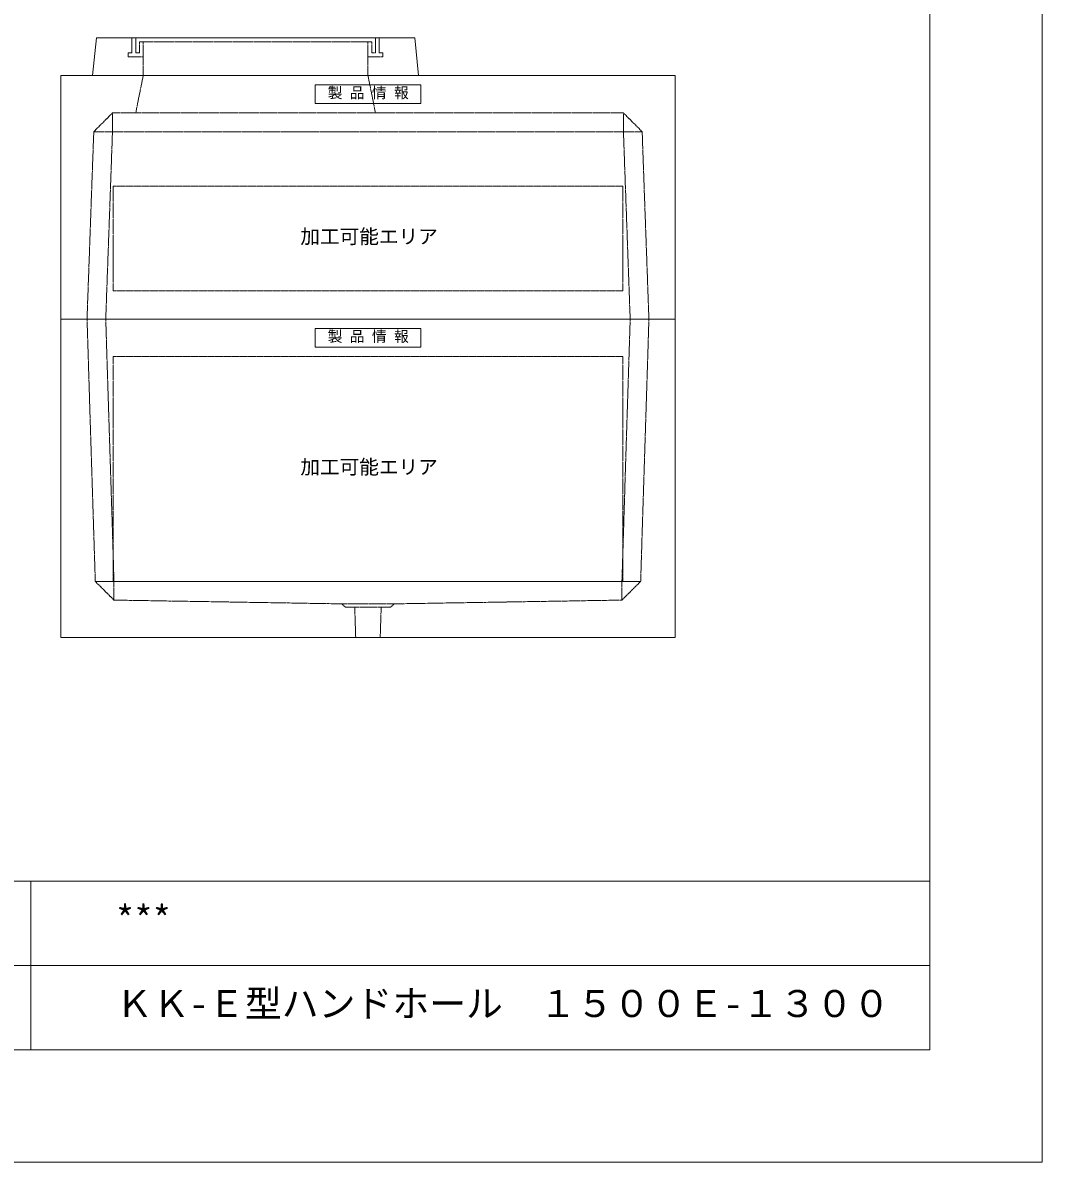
# Model space of a CAD drawing. Units: millimetres, scale not verified. Extents: x -4455 to 4455, y -3150 to 3150.
# Drawn here: x 1733 to 4455, y -3150 to -109 of the extents above; entities that cross this region are included whole.
import ezdxf
from ezdxf.enums import TextEntityAlignment as Align

# ---------------------------------------------------------------- set-up
doc = ezdxf.new("R2010")
doc.units = ezdxf.units.MM
doc.header["$LTSCALE"] = 20
doc.linetypes.add('LONG_DASHED1', pattern=[7, 6, -1])
doc.linetypes.add('LONG_DOUBLE_CHAIN', pattern=[21.8, 18, -1, 0.6, -0.6, 0.6, -1])
for name, color, linetype, lineweight in [('0-0_D-TTL', 7, 'Continuous', 9), ('0-1_Defpoints', 7, 'Continuous', 9), ('0-2_D-TTL-FRAM1', 134, 'Continuous', 9), ('0-3_D-TTL-TXT', 7, 'Continuous', 9), ('0-7_D-STR', 7, 'LONG_DASHED1', 9), ('0-8_D-STR-STR1', 7, 'LONG_DASHED1', 9), ('0-A_D-STR-STR4', 134, 'LONG_DASHED1', 9), ('0-B_D-STR-STR5', 1, 'LONG_DOUBLE_CHAIN', 9)]:
    doc.layers.add(name, color=color, linetype=linetype, lineweight=lineweight)
doc.styles.add('ＭＳ ゴシック', font='')
doc.styles.get('ＭＳ ゴシック').set_extended_font_data('MS Gothic')

# ---------------------------------------------------------------- blocks, each defined once
blk = doc.blocks.new('A$C4DE05FD1')
at = {"layer": '0-0_D-TTL', "color": 134}
for p in [(114800, 76000), (4000, 4000)]:
    blk.add_line(p, (114800, 4000), dxfattribs=at)
at = {"layer": '0-1_Defpoints', "color": 134}
for p in [(118800, 84000), (0, 0)]:
    blk.add_line(p, (118800, 0), dxfattribs=at)
at = {"layer": '0-2_D-TTL-FRAM1'}
for p, q in [((38800, 10000), (114800, 10000)), ((82800, 10000), (82800, 4000)), ((64800, 7000), (114800, 7000))]:
    blk.add_line(p, q, dxfattribs=at)
blk = doc.blocks.new('A$C019679C0')
at = {"layer": '0-7_D-STR', "linetype": 'Continuous'}
for p, q in [((-8700, 0), (-8500, 2000)), ((8500, 2000), (-8500, 2000)), ((8700, 0), (8500, 2000)), ((-8700, 0), (8700, 0))]:
    blk.add_line(p, q, dxfattribs=at)
at = {"layer": '0-7_D-STR'}
for p, q in [((-6000, 0), (-6000, 1800)), ((6000, 1800), (6000, 0))]:
    blk.add_line(p, q, dxfattribs=at)
at = {"layer": '0-A_D-STR-STR4'}
for points in [[(-6600, 2000), (-6600, 1200), (-6800, 1200), (-6800, 1000), (-6000, 1000)], [(-6000, 1800), (-6200, 1800), (-6200, 1200), (-6400, 1200), (-6400, 2000)], [(6600, 2000), (6600, 1200), (6800, 1200), (6800, 1000), (6000, 1000)], [(6200, 1800), (6200, 1200), (6400, 1200), (6400, 2000)], [(-6000, 1800), (6000, 1800), (6200, 1800)]]:
    blk.add_lwpolyline(points, dxfattribs=at)
blk = doc.blocks.new('A$C3FC15DFF')
at = {"layer": '0-8_D-STR-STR1', "linetype": 'Continuous'}
blk.add_lwpolyline([(-2820, 0), (2820, 0), (2820, -1000), (-2820, -1000)], close=True, dxfattribs=at)
at = {"layer": '0-8_D-STR-STR1', "style": 'ＭＳ ゴシック'}
blk.add_text('製 品 情 報', height=577.3, dxfattribs=at).set_placement((-2149.6, -882.5), align=Align.BOTTOM_LEFT)
blk = doc.blocks.new('A$C05AA43A9')
at = {"layer": '0-7_D-STR', "linetype": 'Continuous'}
for p in [(-16400, 13000), (16400, 0)]:
    blk.add_line(p, (-16400, 0), dxfattribs=at)
at = {"layer": '0-7_D-STR'}
for p, q in [((-12000, 13000), (-12400, 11000)), ((0, 13000), (400, 11000)), ((-14640, 10000), (-13640, 11000)), ((-13640, 11000), (13640, 11000)), ((-13640, 10000), (-13640, 11000)), ((14640, 10000), (13640, 11000)), ((13640, 10000), (13640, 11000)), ((-14640, 10000), (-15000, 0)), ((14640, 10000), (-14640, 10000)), ((-13640, 10000), (-14000, 0)), ((13640, 10000), (14000, 0)), ((14640, 10000), (15000, 0))]:
    blk.add_line(p, q, dxfattribs=at)
at = {"layer": '0-7_D-STR', "linetype": 'Continuous'}
blk.add_lwpolyline([(16400, 0), (16400, 13000), (-16400, 13000)], dxfattribs=at)
at = {"layer": '0-B_D-STR-STR5'}
for p, q in [((-13600, 7100), (-13600, 1500)), ((13600, 7100), (-13600, 7100))]:
    blk.add_line(p, q, dxfattribs=at)
blk.add_lwpolyline([(13600, 7100), (13600, 1500), (-13600, 1500)], dxfattribs=at)
at = {"layer": '0-8_D-STR-STR1'}
blk.add_blockref('A$C3FC15DFF', (0, 12500), dxfattribs=at)
blk = doc.blocks.new('A$C327F7B7A')
at = {"layer": '0-7_D-STR', "linetype": 'Continuous'}
for p, q in [((-16400, -17000), (-16400, 0)), ((-16400, 0), (16400, 0)), ((16400, -17000), (16400, 0)), ((-16400, -17000), (16400, -17000))]:
    blk.add_line(p, q, dxfattribs=at)
at = {"layer": '0-7_D-STR'}
for p, q in [((-15000, 0), (-14560, -14000)), ((-14000, 0), (-13560, -14000)), ((14000, 0), (13560, -14000)), ((15000, 0), (14560, -14000)), ((-13560, -15000), (-14560, -14000)), ((14560, -14000), (-14560, -14000)), ((-13560, -15000), (-13560, -14000)), ((13560, -15000), (14560, -14000)), ((13560, -15000), (13560, -14000)), ((-13560, -15000), (-1400, -15200)), ((1400, -15200), (-1400, -15200)), ((-1200, -15380), (-1400, -15200)), ((1200, -15380), (1400, -15200)), ((13560, -15000), (1400, -15200)), ((1200, -15380), (-1200, -15380)), ((-653, -17000), (-705, -15380)), ((653, -17000), (705, -15380))]:
    blk.add_line(p, q, dxfattribs=at)
at = {"layer": '0-B_D-STR-STR5'}
for p, q in [((13600, -2000), (13600, -14000)), ((13600, -14000), (-13600, -14000))]:
    blk.add_line(p, q, dxfattribs=at)
blk.add_lwpolyline([(13600, -2000), (-13600, -2000), (-13600, -14000)], dxfattribs=at)
at = {"layer": '0-8_D-STR-STR1'}
blk.add_blockref('A$C3FC15DFF', (0, -500), dxfattribs=at)

msp = doc.modelspace()

# ---------------------------------------------------------------- block references
at = {"layer": '0-0_D-TTL', "xscale": 0.075, "yscale": 0.075}
msp.add_blockref('A$C4DE05FD1', (-4455, -3150), dxfattribs=at)
at = {"layer": '0-7_D-STR', "xscale": 0.05, "yscale": 0.05}
for name, p in [('A$C019679C0', (2355, -250)), ('A$C05AA43A9', (2655, -900)), ('A$C327F7B7A', (2655, -900))]:
    msp.add_blockref(name, p, dxfattribs=at)

# ---------------------------------------------------------------- texts
at = {"layer": '0-3_D-TTL-TXT', "style": 'ＭＳ ゴシック'}
for s, p in [('***', (1981.99, -2559.3)), ('ＫＫ-Ｅ型ハンドホール\u3000１５００Ｅ-１３００', (1981.99, -2784.3))]:
    msp.add_text(s, height=72.14, dxfattribs=at).set_placement(p, align=Align.BOTTOM_LEFT)
at = {"layer": '0-B_D-STR-STR5', "style": 'ＭＳ ゴシック'}
for p in [(2474.52, -710.35), (2474.52, -1325.35)]:
    msp.add_text('加工可能エリア', height=38.42, dxfattribs=at).set_placement(p, align=Align.BOTTOM_LEFT)

doc.saveas('drawing.dxf')
